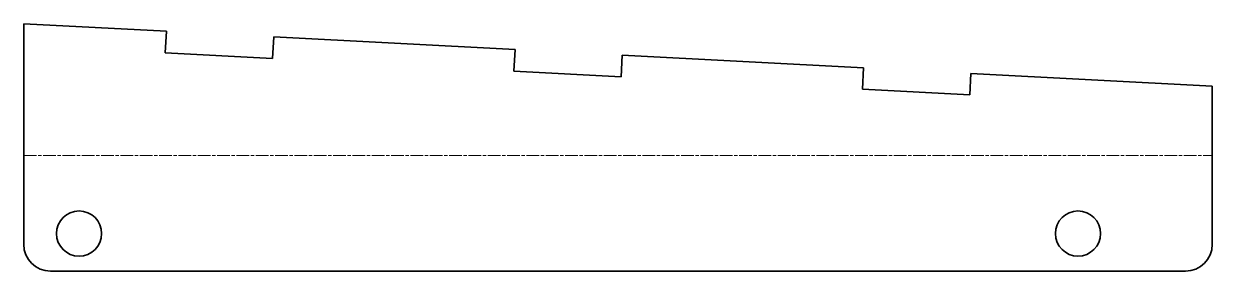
# Model space of a CAD drawing. Header units: millimetres. Extents: x 0 to 221, y 0 to 46.
import ezdxf

# ---------------------------------------------------------------- set-up
doc = ezdxf.new("R2010")
doc.units = ezdxf.units.MM
doc.linetypes.add('Chain', pattern=[13.68, 9.12, -1.14, 2.28, -1.14])
doc.layers.add('SIMUMAK Bend Centerline (ISO)', color=7, linetype='Chain', lineweight=9)
doc.layers.add('SIMUMAK Visible (ISO)', color=7, linetype='Continuous', lineweight=35)

# ---------------------------------------------------------------- blocks, each defined once
blk = doc.blocks.new('CDR-AU-31-CLD-01_Sheet_3_CDR-AU-31-CLD-01 (Desplegada)')
at = {"layer": 'SIMUMAK Bend Centerline (ISO)', "ltscale": 0.263158}
blk.add_line((-110.65, -1.49), (110.65, -1.49), dxfattribs=at)
at = {"layer": 'SIMUMAK Visible (ISO)'}
for p, q in [((-84.08, 21.62), (-110.65, 23.01)), ((-110.65, 23.01), (-110.65, -18.01)), ((-84.29, 17.62), (-84.08, 21.62)), ((-64.11, 20.57), (-64.32, 16.58)), ((-19.17, 18.21), (-64.11, 20.57)), ((-19.38, 14.22), (-19.17, 18.21)), ((-64.32, 16.58), (-84.29, 17.62)), ((0.8, 17.17), (0.59, 13.17)), ((45.74, 14.81), (0.8, 17.17)), ((0.59, 13.17), (-19.38, 14.22)), ((45.53, 10.82), (45.74, 14.81)), ((65.71, 13.77), (65.5, 9.77)), ((110.65, 11.41), (65.71, 13.77)), ((110.65, 11.41), (110.65, -18.01)), ((65.5, 9.77), (45.53, 10.82)), ((105.65, -23.01), (-105.65, -23.01))]:
    blk.add_line(p, q, dxfattribs=at)
for centre in [(-100.35, -16.01), (85.65, -16.01)]:
    blk.add_circle(centre, 4.2, dxfattribs=at)
at = {"layer": 'SIMUMAK Visible (ISO)', "extrusion": (0, 0, -1)}
for centre, start, end in [((105.65, -18.01), 270, 360), ((-105.65, -18.01), 180, 270)]:
    blk.add_arc(centre, 5, start, end, dxfattribs=at)

msp = doc.modelspace()

# ---------------------------------------------------------------- block references
msp.add_blockref('CDR-AU-31-CLD-01_Sheet_3_CDR-AU-31-CLD-01 (Desplegada)', (110.65, 23.01))

doc.saveas('drawing.dxf')
